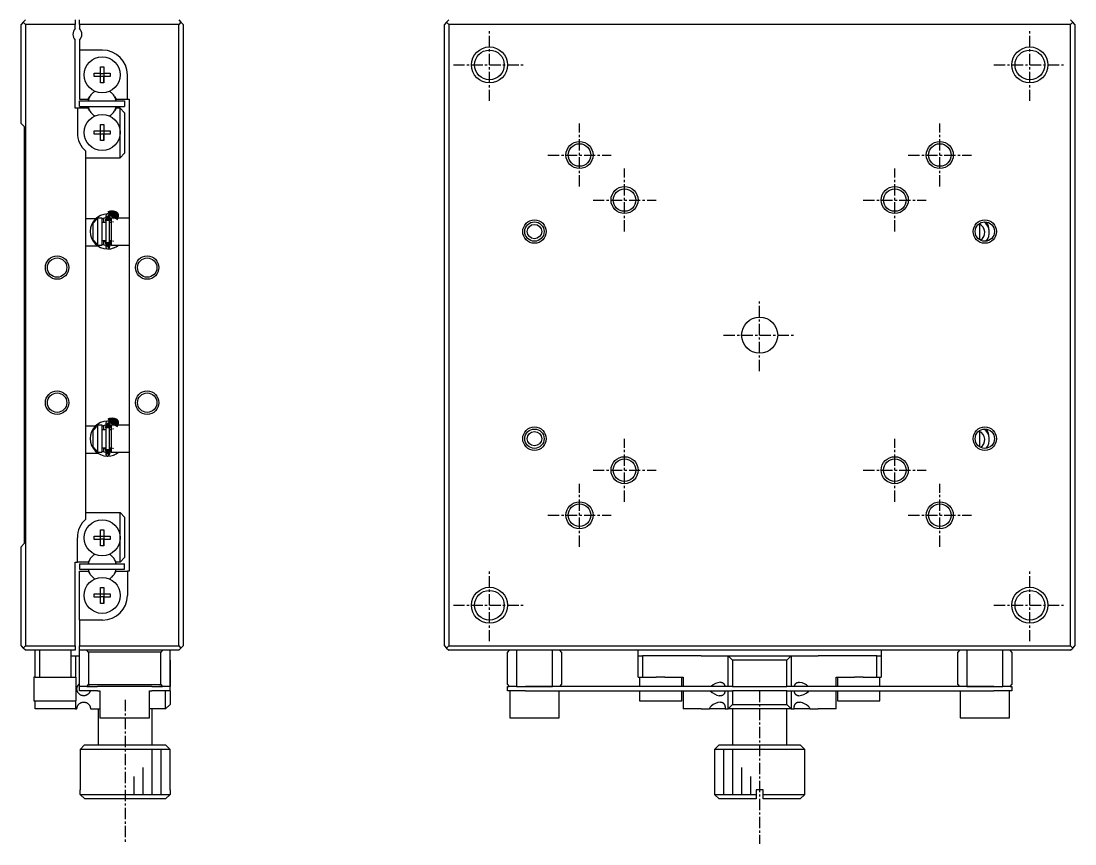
# Model space of a CAD drawing. Extents: x 10 to 360, y 10 to 247.
# Drawn here: x 69 to 186, y 90.5 to 181.9 of the extents above; entities that cross this region are included whole.
import ezdxf

# ---------------------------------------------------------------- set-up
doc = ezdxf.new("R2010")
doc.units = 0
doc.linetypes.add('CENTER', pattern=[2, 1.25, -0.25, 0.25, -0.25])
doc.layers.get('0').update_dxf_attribs({"linetype": 'CONTINUOUS'})
doc.layers.add('CENTER', color=1, linetype='CENTER')

msp = doc.modelspace()

# ---------------------------------------------------------------- linework, layer by layer
at = {"color": 7, "linetype": 'CONTINUOUS'}
for p, q in [((69.25, 181.75), (69, 181.5)), ((69, 170.5), (69, 181.5)), ((69.25, 181.75), (69.5, 182)), ((69.5, 181.5), (69.25, 181.75)), ((69.5, 181.5), (69.5, 112.5)), ((75, 181.5), (69.5, 181.5)), ((75, 182), (75, 181.5)), ((75, 181.061438), (75, 181.5)), ((75.5, 181.5), (75.5, 182)), ((75.5, 181.5), (75.5, 181.061438)), ((86.5, 181.5), (75.5, 181.5)), ((86.5, 182), (86.75, 181.75)), ((86.75, 181.75), (86.5, 181.5)), ((86.5, 112.5), (86.5, 181.5)), ((87, 181.5), (86.75, 181.75)), ((87, 181.5), (87, 112.5)), ((116.244926, 181.75), (115.994926, 181.5)), ((115.994926, 112.5), (115.994926, 181.5)), ((116.494926, 182), (116.244926, 181.75)), ((116.494926, 181.5), (116.244926, 181.75)), ((185.494926, 181.5), (116.494926, 181.5)), ((116.494926, 181.5), (116.494926, 112.5)), ((185.744926, 181.75), (185.494926, 182)), ((185.744926, 181.75), (185.494926, 181.5)), ((185.494926, 112.5), (185.494926, 181.5)), ((185.994926, 181.5), (185.744926, 181.75)), ((185.994926, 181.5), (185.994926, 112.5)), ((75, 172.2), (75, 179.738562)), ((75.5, 179.738562), (75.5, 178.65)), ((78.05, 178.65), (75.5, 178.65)), ((75.5, 178.65), (75.5, 173.2)), ((77.82, 176.786361), (78.18, 176.786361)), ((77.82, 176.08), (77.82, 176.786361)), ((78.18, 176.786361), (78.18, 176.08)), ((78.18, 176.786361), (78.18, 176.08)), ((77.113639, 176.08), (77.82, 176.08)), ((77.113639, 175.72), (77.113639, 176.08)), ((77.82, 175.72), (77.113639, 175.72)), ((77.830372, 176.069628), (77.82, 176.08)), ((77.830372, 175.730372), (77.82, 175.72)), ((77.82, 175.013639), (77.82, 175.72)), ((77.830372, 175.730372), (77.830372, 176.069628)), ((77.830372, 176.069628), (78.169628, 176.069628)), ((78.169628, 175.730372), (77.830372, 175.730372)), ((78.169628, 176.069628), (78.18, 176.08)), ((78.169628, 176.069628), (78.169628, 175.730372)), ((78.169628, 175.730372), (78.18, 175.72)), ((78.18, 176.08), (78.886361, 176.08)), ((78.18, 175.72), (78.18, 175.013639)), ((78.886361, 175.72), (78.18, 175.72)), ((78.18, 175.013639), (78.18, 175.72)), ((78.886361, 176.08), (78.886361, 175.72)), ((80.8, 173.2), (80.8, 175.9)), ((78.18, 175.013639), (77.82, 175.013639)), ((75.5, 173.2), (76.455588, 173.2)), ((76.455588, 173.2), (76.625185, 173.49375)), ((79.374815, 173.49375), (79.544412, 173.2)), ((79.544412, 173.2), (80.8, 173.2)), ((80.8, 173.2), (81, 173.2)), ((81, 173.2), (81, 120.8)), ((75.25, 172.2), (75, 172.2)), ((75.25, 172.2), (75.25, 169.5)), ((76.455588, 172.2), (75.25, 172.2)), ((75.5, 173), (80.5, 173)), ((75.5, 172.4), (75.5, 173)), ((75.5, 172.4), (80.5, 172.4)), ((76.625185, 171.90625), (76.455588, 172.2)), ((79.544412, 172.2), (79.374815, 171.90625)), ((80, 172.2), (79.544412, 172.2)), ((80, 169.5), (80, 172.2)), ((80, 172.2), (80.5, 171.7)), ((80.5, 173), (80.5, 172.4)), ((80.5, 171.7), (80.5, 167.2)), ((69, 170.5), (69.35, 170.15)), ((69.35, 170.15), (69.35, 123.85)), ((77.113639, 169.68), (77.82, 169.68)), ((77.113639, 169.32), (77.113639, 169.68)), ((77.82, 170.386361), (78.18, 170.386361)), ((77.82, 169.68), (77.82, 170.386361)), ((77.830372, 169.669628), (77.82, 169.68)), ((77.830372, 169.330372), (77.830372, 169.669628)), ((77.830372, 169.669628), (78.169628, 169.669628)), ((78.169628, 169.669628), (78.18, 169.68)), ((78.169628, 169.669628), (78.169628, 169.330372)), ((78.18, 170.386361), (78.18, 169.68)), ((78.18, 170.386361), (78.18, 169.68)), ((78.18, 169.68), (78.886361, 169.68)), ((78.886361, 169.68), (78.886361, 169.32)), ((77.82, 169.32), (77.113639, 169.32)), ((77.830372, 169.330372), (77.82, 169.32)), ((77.82, 168.613639), (77.82, 169.32)), ((78.18, 168.613639), (77.82, 168.613639)), ((78.169628, 169.330372), (77.830372, 169.330372)), ((78.169628, 169.330372), (78.18, 169.32)), ((78.18, 169.32), (78.18, 168.613639)), ((78.886361, 169.32), (78.18, 169.32)), ((78.18, 168.613639), (78.18, 169.32)), ((80, 166.7), (80, 169.5)), ((76.2, 159.475), (76.2, 167.420938)), ((76.2, 166.7), (80, 166.7)), ((80.5, 167.2), (80, 166.7)), ((79.381193, 160.292969), (78.633654, 160.453626)), ((79.380579, 160.293246), (79.2763, 159.99999)), ((79.854437, 160.000223), (79.371474, 160.297171)), ((79.40077, 160.284342), (79.381193, 160.292969)), ((77.248683, 159.9), (76.2, 159.9)), ((76.2, 157.325), (76.2, 159.475)), ((77, 159.416515), (77.5, 159.945683)), ((77, 157.583485), (77, 159.416515)), ((77.5, 160), (77.5, 159.945683)), ((78, 160), (77.5, 160)), ((77.5, 159.945683), (77.5, 157.054317)), ((77.99981, 159.942321), (78.411485, 160.053536)), ((78, 157), (78, 160)), ((78.2, 159.9), (78, 159.9)), ((78.411506, 159.5), (78, 159.5)), ((78.2, 159.5), (78.2, 159.9)), ((78.411506, 160.259909), (78.411506, 156.759909)), ((78.801506, 156.759909), (78.801506, 160.259909)), ((79, 159.5), (78.801506, 159.5)), ((79, 160), (79, 157)), ((81, 160), (79, 160)), ((175.394926, 159.316515), (175.394926, 159.392448)), ((175.394926, 159.391978), (175.394926, 157.608022)), ((175.394926, 159.316515), (175.394926, 157.608022)), ((76.2, 136.475), (76.2, 157.325)), ((76.2, 156.9), (77.517927, 156.9)), ((77.5, 157.054317), (77, 157.583485)), ((77.5, 157.054317), (77.5, 157)), ((77.5, 157), (78, 157)), ((78.411452, 156.966596), (77.999851, 157.077142)), ((78, 157.5), (78.411506, 157.5)), ((78.2, 157.008123), (78.2, 157.5)), ((78.2, 157.4), (78.411506, 157.4)), ((78.801506, 157.5), (79, 157.5)), ((78.801506, 157.4), (79, 157.4)), ((79, 157), (81, 157)), ((79.313649, 156.699978), (79.314961, 156.700405)), ((79.314961, 156.700405), (79.316138, 156.70079)), ((79.316138, 156.70079), (79.317401, 156.701207)), ((79.317401, 156.701207), (79.319494, 156.701903)), ((79.319494, 156.701903), (79.322134, 156.702791)), ((79.322134, 156.702791), (79.323183, 156.703148)), ((79.323183, 156.703148), (79.3251, 156.703804)), ((79.3251, 156.703804), (79.326293, 156.704216)), ((79.326293, 156.704216), (79.330602, 156.705723)), ((79.330602, 156.705723), (79.332031, 156.70623)), ((79.332031, 156.70623), (79.334843, 156.707238)), ((79.334843, 156.707238), (79.371894, 156.721835)), ((79.368165, 156.722096), (79.370628, 156.721567)), ((79.370628, 156.721567), (79.370322, 156.722295)), ((79.371894, 156.721835), (79.370628, 156.721567)), ((79.371662, 156.722726), (79.389585, 156.730508)), ((77.248683, 136.9), (76.2, 136.9)), ((77, 136.416515), (77.5, 136.945683)), ((77.5, 137), (77.5, 136.945683)), ((78, 137), (77.5, 137)), ((77.5, 136.945683), (77.5, 134.054317)), ((77.99981, 136.942321), (78.411485, 137.053536)), ((78, 134), (78, 137)), ((78.2, 136.9), (78, 136.9)), ((78.2, 136.5), (78.2, 136.9)), ((78.411506, 137.259909), (78.411506, 133.759909)), ((79.40077, 137.284342), (78.633654, 137.453626)), ((78.801506, 133.759909), (78.801506, 137.259909)), ((79, 137), (79, 134)), ((81, 137), (79, 137)), ((79.380579, 137.293246), (79.2763, 136.99999)), ((79.854437, 137.000223), (79.371474, 137.297171)), ((76.2, 134.325), (76.2, 136.475)), ((77, 134.583485), (77, 136.416515)), ((78.411506, 136.5), (78, 136.5)), ((79, 136.5), (78.801506, 136.5)), ((175.394926, 136.316515), (175.394926, 136.392448)), ((175.394926, 136.391978), (175.394926, 134.608022)), ((175.394926, 136.316515), (175.394926, 134.608022)), ((77.5, 134.054317), (77, 134.583485)), ((76.2, 126.579062), (76.2, 134.325)), ((76.2, 133.9), (77.517927, 133.9)), ((77.5, 134.054317), (77.5, 134)), ((77.5, 134), (78, 134)), ((78.411452, 133.966596), (77.999851, 134.077142)), ((78, 134.5), (78.411506, 134.5)), ((78.2, 134.008123), (78.2, 134.5)), ((78.2, 134.4), (78.411506, 134.4)), ((78.801506, 134.5), (79, 134.5)), ((78.801506, 134.4), (79, 134.4)), ((79, 134), (81, 134)), ((79.313649, 133.699978), (79.314961, 133.700405)), ((79.314961, 133.700405), (79.316138, 133.70079)), ((79.316138, 133.70079), (79.317401, 133.701207)), ((79.317401, 133.701207), (79.319494, 133.701903)), ((79.319494, 133.701903), (79.322134, 133.702791)), ((79.322134, 133.702791), (79.323183, 133.703148)), ((79.323183, 133.703148), (79.3251, 133.703804)), ((79.3251, 133.703804), (79.326293, 133.704216)), ((79.326293, 133.704216), (79.330602, 133.705723)), ((79.330602, 133.705723), (79.332031, 133.70623)), ((79.332031, 133.70623), (79.334843, 133.707238)), ((79.334843, 133.707238), (79.371894, 133.721835)), ((79.368165, 133.722096), (79.370628, 133.721567)), ((79.370628, 133.721567), (79.370322, 133.722295)), ((79.371894, 133.721835), (79.370628, 133.721567)), ((79.371662, 133.722726), (79.389585, 133.730508)), ((79.379303, 133.726775), (79.380762, 133.726651)), ((76.2, 127.3), (80, 127.3)), ((80, 124.5), (80, 127.3)), ((80, 127.3), (80.5, 126.8)), ((80.5, 126.8), (80.5, 122.3)), ((77.82, 125.386361), (78.18, 125.386361)), ((77.82, 124.68), (77.82, 125.386361)), ((78.18, 125.386361), (78.18, 124.68)), ((78.18, 125.386361), (78.18, 124.68)), ((75.25, 121.8), (75.25, 124.5)), ((77.113639, 124.68), (77.82, 124.68)), ((77.113639, 124.32), (77.113639, 124.68)), ((77.82, 124.32), (77.113639, 124.32)), ((77.830372, 124.669628), (77.82, 124.68)), ((77.830372, 124.330372), (77.82, 124.32)), ((77.82, 123.613639), (77.82, 124.32)), ((77.830372, 124.330372), (77.830372, 124.669628)), ((77.830372, 124.669628), (78.169628, 124.669628)), ((78.169628, 124.330372), (77.830372, 124.330372)), ((78.169628, 124.669628), (78.18, 124.68)), ((78.169628, 124.669628), (78.169628, 124.330372)), ((78.169628, 124.330372), (78.18, 124.32)), ((78.18, 124.68), (78.886361, 124.68)), ((78.18, 124.32), (78.18, 123.613639)), ((78.886361, 124.32), (78.18, 124.32)), ((78.18, 123.613639), (78.18, 124.32)), ((78.886361, 124.68), (78.886361, 124.32)), ((80, 121.8), (80, 124.5)), ((69.35, 123.85), (69, 123.5)), ((69, 112.5), (69, 123.5)), ((78.18, 123.613639), (77.82, 123.613639)), ((75, 121.8), (75.25, 121.8)), ((75, 112.5), (75, 121.8)), ((76.455588, 121.8), (75.25, 121.8)), ((76.625185, 122.09375), (76.455588, 121.8)), ((79.544412, 121.8), (79.374815, 122.09375)), ((80, 121.8), (79.544412, 121.8)), ((80.5, 122.3), (80, 121.8)), ((75.5, 121.6), (80.5, 121.6)), ((75.5, 121.6), (75.5, 121)), ((75.5, 121), (80.5, 121)), ((75.5, 120.8), (76.455588, 120.8)), ((75.5, 115.35), (75.5, 120.8)), ((76.455588, 120.8), (76.625185, 120.50625)), ((79.374815, 120.50625), (79.544412, 120.8)), ((79.544412, 120.8), (80.8, 120.8)), ((80.5, 121), (80.5, 121.6)), ((80.8, 120.8), (80.8, 118.1)), ((81, 120.8), (80.8, 120.8)), ((77.113639, 118.28), (77.82, 118.28)), ((77.113639, 117.92), (77.113639, 118.28)), ((77.82, 118.986361), (78.18, 118.986361)), ((77.82, 118.28), (77.82, 118.986361)), ((77.830372, 118.269628), (77.82, 118.28)), ((77.830372, 117.930372), (77.830372, 118.269628)), ((77.830372, 118.269628), (78.169628, 118.269628)), ((78.169628, 118.269628), (78.18, 118.28)), ((78.169628, 118.269628), (78.169628, 117.930372)), ((78.18, 118.986361), (78.18, 118.28)), ((78.18, 118.986361), (78.18, 118.28)), ((78.18, 118.28), (78.886361, 118.28)), ((78.886361, 118.28), (78.886361, 117.92)), ((77.82, 117.92), (77.113639, 117.92)), ((77.830372, 117.930372), (77.82, 117.92)), ((77.82, 117.213639), (77.82, 117.92)), ((78.18, 117.213639), (77.82, 117.213639)), ((78.169628, 117.930372), (77.830372, 117.930372)), ((78.169628, 117.930372), (78.18, 117.92)), ((78.18, 117.92), (78.18, 117.213639)), ((78.886361, 117.92), (78.18, 117.92)), ((78.18, 117.213639), (78.18, 117.92)), ((78.05, 115.35), (75.5, 115.35)), ((75.5, 115.35), (75.5, 112.5)), ((69, 112.5), (69.25, 112.25)), ((69.25, 112.25), (69.5, 112.5)), ((69.5, 112.5), (75, 112.5)), ((75, 112.5), (75, 112)), ((75.5, 112.5), (86.5, 112.5)), ((75.5, 112), (75.5, 112.5)), ((86.5, 112.5), (86.75, 112.25)), ((87, 112.5), (86.75, 112.25)), ((115.994926, 112.5), (116.244926, 112.25)), ((116.494926, 112.5), (116.244926, 112.25)), ((116.494926, 112.5), (185.494926, 112.5)), ((185.744926, 112.25), (185.494926, 112.5)), ((185.744926, 112.25), (185.994926, 112.5)), ((69.5, 112), (69.25, 112.25)), ((75, 112), (69.5, 112)), ((70.55, 109), (70.55, 112)), ((71.05, 112), (71.05, 109)), ((74.55, 111.4), (74.55, 112)), ((74.55, 109), (74.55, 111.4)), ((74.55, 111.4), (75.05, 111.4)), ((75.05, 111.4), (75.05, 109)), ((75.05, 111.4), (75.5, 111.4)), ((75.5, 108), (75.5, 112)), ((86.5, 112), (75.5, 112)), ((76.5, 111.8), (76.3, 112)), ((84.5, 111.8), (76.5, 111.8)), ((76.5, 111.8), (76.5, 108.2)), ((84.7, 112), (84.5, 111.8)), ((84.5, 108.2), (84.5, 111.8)), ((85.5, 112), (85.5, 108)), ((86.75, 112.25), (86.5, 112)), ((116.244926, 112.25), (116.494926, 112)), ((185.494926, 112), (116.494926, 112)), ((123.194926, 112), (122.994926, 111.8)), ((122.994926, 108.2), (122.994926, 111.8)), ((123.994926, 112), (123.994926, 108)), ((127.994926, 108), (127.994926, 112)), ((128.994926, 111.8), (128.794926, 112)), ((128.994926, 111.8), (128.994926, 108.2)), ((137.494926, 111.4), (137.494926, 112)), ((137.494926, 109), (137.494926, 111.4)), ((137.494926, 111.4), (137.994926, 111.4)), ((137.994926, 111.4), (137.994926, 109)), ((144.494926, 111.4), (137.994926, 111.4)), ((144.494926, 111.4), (147.494926, 111.4)), ((147.994926, 110.9), (147.494926, 111.4)), ((147.494926, 111.4), (154.494926, 111.4)), ((147.494926, 108), (147.494926, 111.4)), ((154.494926, 111.4), (153.994926, 110.9)), ((154.494926, 111.4), (154.494926, 108)), ((154.494926, 111.4), (157.494926, 111.4)), ((163.994926, 111.4), (157.494926, 111.4)), ((163.994926, 109), (163.994926, 111.4)), ((163.994926, 111.4), (164.494926, 111.4)), ((164.494926, 112), (164.494926, 111.4)), ((164.494926, 111.4), (164.494926, 109)), ((173.194926, 112), (172.994926, 111.8)), ((172.994926, 108.2), (172.994926, 111.8)), ((173.994926, 112), (173.994926, 108)), ((177.994926, 108), (177.994926, 112)), ((178.994926, 111.8), (178.794926, 112)), ((178.994926, 111.8), (178.994926, 108.2)), ((185.494926, 112), (185.744926, 112.25)), ((85.55, 110.9), (85.5, 110.95)), ((85.55, 110.9), (85.55, 108)), ((147.994926, 110.9), (147.994926, 108)), ((153.994926, 110.9), (147.994926, 110.9)), ((153.994926, 108), (153.994926, 110.9)), ((70.55, 109), (70.4, 109)), ((70.55, 109), (70.4, 109)), ((70.4, 109), (70.4, 106.4)), ((70.55, 109), (71.05, 109)), ((71.05, 109), (74.55, 109)), ((74.55, 109), (75.05, 109)), ((75.1, 109), (75.05, 109)), ((75.1, 109), (75.05, 109)), ((75.1, 106.4), (75.1, 109)), ((137.494926, 109), (137.994926, 109)), ((137.644926, 109), (137.644926, 108)), ((137.994926, 109), (139.512743, 109)), ((140.477109, 109), (139.512743, 109)), ((140.477109, 109), (142.494926, 109)), ((142.344926, 108), (142.344926, 109)), ((142.494926, 109), (142.494926, 108)), ((159.494926, 109), (161.512743, 109)), ((159.494926, 108), (159.494926, 109)), ((159.644926, 109), (159.644926, 108)), ((162.477109, 109), (161.512743, 109)), ((162.477109, 109), (163.994926, 109)), ((163.994926, 109), (164.494926, 109)), ((164.344926, 108), (164.344926, 109)), ((75.200002, 107.699249), (75.200086, 107.711264)), ((75.20011, 107.687235), (75.200002, 107.699249)), ((75.200086, 107.711264), (75.20036, 107.723234)), ((75.200408, 107.675271), (75.20011, 107.687235)), ((75.20036, 107.723234), (75.200904, 107.736746)), ((75.200874, 107.663808), (75.200408, 107.675271)), ((75.201512, 107.652416), (75.200874, 107.663808)), ((75.200904, 107.736746), (75.201688, 107.750172)), ((75.202315, 107.641128), (75.201512, 107.652416)), ((75.201688, 107.750172), (75.2027, 107.763467)), ((75.203276, 107.629976), (75.202315, 107.641128)), ((75.2027, 107.763467), (75.203928, 107.776589)), ((75.203928, 107.776589), (75.205361, 107.789493)), ((75.205361, 107.789493), (75.206987, 107.802136)), ((75.206987, 107.802136), (75.209968, 107.821874)), ((75.209968, 107.821874), (75.213378, 107.841036)), ((75.213378, 107.841036), (75.21718, 107.859617)), ((75.21718, 107.859617), (75.221333, 107.877613)), ((75.221333, 107.877613), (75.225798, 107.895021)), ((75.225798, 107.895021), (75.230538, 107.911834)), ((75.230538, 107.911834), (75.243844, 107.952882)), ((75.243844, 107.952882), (75.258668, 107.991242)), ((75.258668, 107.991242), (75.274886, 108.027174)), ((75.274886, 108.027174), (75.292377, 108.060941)), ((75.292377, 108.060941), (75.311019, 108.092806)), ((75.311019, 108.092806), (75.330689, 108.123029)), ((75.330689, 108.123029), (75.360361, 108.163527)), ((75.360361, 108.163527), (75.392169, 108.201376)), ((75.392169, 108.201376), (75.426062, 108.236674)), ((75.426062, 108.236674), (75.461992, 108.269516)), ((75.461992, 108.269516), (75.499969, 108.299976)), ((76.3, 108), (75.5, 108)), ((75.5, 107.5), (75.5, 108)), ((76.3, 108), (76.5, 108.2)), ((76.62822, 108), (76.3, 108)), ((76.3, 108), (76.637386, 108)), ((76.5, 108.2), (84.5, 108.2)), ((76.637386, 108), (77.5, 108)), ((83.5, 108), (77.5, 108)), ((83.5, 108), (84.37178, 108)), ((84.7, 108), (84.37178, 108)), ((84.37178, 108), (84.7, 108)), ((84.5, 108.2), (84.7, 108)), ((85.5, 108), (84.7, 108)), ((85.5, 108), (85.5, 107.5)), ((85.55, 108), (85.5, 108)), ((122.994926, 108.2), (123.194926, 108)), ((122.994926, 107.5), (122.994926, 108)), ((122.994926, 108), (123.194926, 108)), ((123.994926, 108), (123.194926, 108)), ((123.994926, 108), (124.994926, 108)), ((123.994926, 108), (124.994926, 108)), ((124.994926, 108), (127.994926, 108)), ((127.994926, 108), (124.994926, 108)), ((147.944926, 108), (127.994926, 108)), ((128.794926, 108), (128.994926, 108.2)), ((146.637333, 108.45), (146.639386, 108.449997)), ((146.639386, 108.449997), (146.674985, 108.448968)), ((146.674985, 108.448968), (146.709985, 108.446024)), ((146.709985, 108.446024), (146.744285, 108.441079)), ((146.744285, 108.441079), (146.777784, 108.434045)), ((146.777784, 108.434045), (146.810381, 108.424837)), ((146.810381, 108.424837), (146.841975, 108.413366)), ((146.841975, 108.413366), (146.872466, 108.399546)), ((146.872466, 108.399546), (146.896208, 108.386611)), ((146.896208, 108.386611), (146.919258, 108.37199)), ((146.919258, 108.37199), (146.941554, 108.355683)), ((146.941554, 108.355683), (146.963034, 108.337691)), ((146.963034, 108.337691), (146.983638, 108.318014)), ((146.983638, 108.318014), (147.003301, 108.296654)), ((147.003301, 108.296654), (147.021964, 108.273611)), ((147.021964, 108.273611), (147.037572, 108.251851)), ((147.037572, 108.251851), (147.052445, 108.228664)), ((147.052445, 108.228664), (147.066551, 108.204123)), ((147.066551, 108.204123), (147.079859, 108.178299)), ((147.079859, 108.178299), (147.09234, 108.151265)), ((147.09234, 108.151265), (147.103963, 108.123093)), ((147.103963, 108.123093), (147.114698, 108.093856)), ((147.114698, 108.093856), (147.124514, 108.063626)), ((147.124514, 108.063626), (147.133465, 108.03228)), ((147.133465, 108.03228), (147.141532, 108)), ((147.994926, 108), (147.944926, 108)), ((147.994926, 108), (153.994926, 108)), ((154.044926, 108), (153.994926, 108)), ((173.994926, 108), (154.044926, 108)), ((154.84832, 108), (154.856177, 108.031444)), ((154.856177, 108.031444), (154.864908, 108.062081)), ((154.864908, 108.062081), (154.874494, 108.091822)), ((154.874494, 108.091822), (154.884911, 108.120574)), ((154.884911, 108.120574), (154.896139, 108.148245)), ((154.896139, 108.148245), (154.908154, 108.174744)), ((154.908154, 108.174744), (154.920936, 108.19998)), ((154.920936, 108.19998), (154.936797, 108.227769)), ((154.936797, 108.227769), (154.953738, 108.253944)), ((154.953738, 108.253944), (154.971701, 108.278464)), ((154.971701, 108.278464), (154.99063, 108.301282)), ((154.99063, 108.301282), (155.010466, 108.322356)), ((155.010466, 108.322356), (155.031153, 108.34164)), ((155.031153, 108.34164), (155.054647, 108.360646)), ((155.054647, 108.360646), (155.079165, 108.377688)), ((155.079165, 108.377688), (155.104627, 108.392802)), ((155.104627, 108.392802), (155.130955, 108.406019)), ((155.130955, 108.406019), (155.158071, 108.417375)), ((155.158071, 108.417375), (155.185895, 108.426902)), ((155.185895, 108.426902), (155.223393, 108.436735)), ((155.223393, 108.436735), (155.262119, 108.443754)), ((155.262119, 108.443754), (155.301941, 108.448097)), ((155.301941, 108.448097), (155.34273, 108.449898)), ((155.34273, 108.449898), (155.352621, 108.45)), ((155.352621, 108.45), (155.469589, 108.441416)), ((172.994926, 108.2), (173.194926, 108)), ((173.994926, 108), (176.994926, 108)), ((176.994926, 108), (173.994926, 108)), ((176.994926, 108), (177.994926, 108)), ((176.994926, 108), (177.994926, 108)), ((178.794926, 108), (177.994926, 108)), ((178.794926, 108), (178.994926, 108.2)), ((178.794926, 108), (178.994926, 108)), ((178.994926, 108), (178.994926, 107.5)), ((75.204803, 107.615266), (75.203276, 107.629976)), ((75.206592, 107.60081), (75.204803, 107.615266)), ((75.208623, 107.58663), (75.206592, 107.60081)), ((75.210878, 107.572749), (75.208623, 107.58663)), ((75.213338, 107.559192), (75.210878, 107.572749)), ((75.215985, 107.54598), (75.213338, 107.559192)), ((75.222663, 107.516947), (75.215985, 107.54598)), ((75.230154, 107.48931), (75.222663, 107.516947)), ((75.238379, 107.462978), (75.230154, 107.48931)), ((75.247258, 107.437859), (75.238379, 107.462978)), ((75.256711, 107.413862), (75.247258, 107.437859)), ((75.266659, 107.390896), (75.256711, 107.413862)), ((75.28783, 107.347783), (75.266659, 107.390896)), ((75.310841, 107.307571), (75.28783, 107.347783)), ((75.335567, 107.269916), (75.310841, 107.307571)), ((75.367055, 107.228079), (75.335567, 107.269916)), ((75.400876, 107.189096), (75.367055, 107.228079)), ((75.436978, 107.152879), (75.400876, 107.189096)), ((75.475307, 107.119339), (75.436978, 107.152879)), ((75.514719, 107.08923), (75.475307, 107.119339)), ((77.5, 107.5), (75.5, 107.5)), ((75.556298, 107.06163), (75.514719, 107.08923)), ((75.599997, 107.036669), (75.556298, 107.06163)), ((75.645773, 107.014474), (75.599997, 107.036669)), ((75.695564, 106.994476), (75.645773, 107.014474)), ((75.74761, 106.977822), (75.695564, 106.994476)), ((75.801786, 106.964791), (75.74761, 106.977822)), ((75.84264, 106.957725), (75.801786, 106.964791)), ((75.884593, 106.952858), (75.84264, 106.957725)), ((75.927537, 106.950337), (75.884593, 106.952858)), ((75.971364, 106.950304), (75.927537, 106.950337)), ((76.016066, 106.952917), (75.971364, 106.950304)), ((76.061507, 106.958337), (76.016066, 106.952917)), ((76.107485, 106.966721), (76.061507, 106.958337)), ((76.141276, 106.974804), (76.107485, 106.966721)), ((76.175235, 106.984624), (76.141276, 106.974804)), ((76.209239, 106.99623), (76.175235, 106.984624)), ((76.243163, 107.00967), (76.209239, 106.99623)), ((76.274989, 107.024084), (76.243163, 107.00967)), ((76.306658, 107.040269), (76.274989, 107.024084)), ((76.338017, 107.058221), (76.306658, 107.040269)), ((76.368913, 107.077936), (76.338017, 107.058221)), ((76.399192, 107.099411), (76.368913, 107.077936)), ((76.428702, 107.12264), (76.399192, 107.099411)), ((76.4562, 107.146595), (76.428702, 107.12264)), ((76.48283, 107.172186), (76.4562, 107.146595)), ((76.508436, 107.199351), (76.48283, 107.172186)), ((76.526441, 107.220195), (76.508436, 107.199351)), ((76.543808, 107.241866), (76.526441, 107.220195)), ((76.560477, 107.264323), (76.543808, 107.241866)), ((76.576388, 107.287522), (76.560477, 107.264323)), ((76.591967, 107.312219), (76.576388, 107.287522)), ((76.606671, 107.337681), (76.591967, 107.312219)), ((76.620442, 107.363842), (76.606671, 107.337681)), ((76.633223, 107.390636), (76.620442, 107.363842)), ((76.644643, 107.417217), (76.633223, 107.390636)), ((76.65508, 107.444354), (76.644643, 107.417217)), ((76.664492, 107.471973), (76.65508, 107.444354)), ((76.672842, 107.5), (76.664492, 107.471973)), ((77.5, 107.5), (77.75, 107.5)), ((77.75, 107.5), (77.75, 104.5)), ((83.25, 107.5), (83.5, 107.5)), ((83.25, 104.5), (83.25, 107.5)), ((85.5, 107.5), (83.5, 107.5)), ((85.05, 105.5), (85.05, 107.5)), ((85.5, 107.5), (85.55, 107.5)), ((85.55, 107.5), (85.55, 106)), ((124.994926, 107.5), (122.994926, 107.5)), ((123.244926, 107.5), (123.244926, 104.5)), ((124.994926, 107.5), (147.944926, 107.5)), ((128.744926, 104.5), (128.744926, 107.5)), ((137.644926, 107.5), (137.644926, 106.4)), ((142.344926, 106.4), (142.344926, 107.5)), ((142.494926, 107.5), (142.494926, 105.5)), ((146.637209, 106.95), (146.505167, 106.960775)), ((146.658089, 106.950304), (146.637209, 106.95)), ((146.693634, 106.95234), (146.658089, 106.950304)), ((146.728541, 106.95638), (146.693634, 106.95234)), ((146.762704, 106.962511), (146.728541, 106.95638)), ((146.796015, 106.970818), (146.762704, 106.962511)), ((146.82837, 106.98139), (146.796015, 106.970818)), ((146.859661, 106.994311), (146.82837, 106.98139)), ((146.889783, 107.00967), (146.859661, 106.994311)), ((146.913457, 107.024084), (146.889783, 107.00967)), ((146.936369, 107.040269), (146.913457, 107.024084)), ((146.958454, 107.058221), (146.936369, 107.040269)), ((146.979646, 107.077936), (146.958454, 107.058221)), ((146.999879, 107.099411), (146.979646, 107.077936)), ((147.019088, 107.12264), (146.999879, 107.099411)), ((147.033878, 107.142771), (147.019088, 107.12264)), ((147.04802, 107.164129), (147.033878, 107.142771)), ((147.061486, 107.186663), (147.04802, 107.164129)), ((147.07425, 107.210321), (147.061486, 107.186663)), ((147.086285, 107.235052), (147.07425, 107.210321)), ((147.097564, 107.260803), (147.086285, 107.235052)), ((147.10806, 107.287522), (147.097564, 107.260803)), ((147.117808, 107.315316), (147.10806, 107.287522)), ((147.126808, 107.344137), (147.117808, 107.315316)), ((147.135049, 107.373881), (147.126808, 107.344137)), ((147.142516, 107.404444), (147.135049, 107.373881)), ((147.149198, 107.435721), (147.142516, 107.404444)), ((147.155081, 107.467607), (147.149198, 107.435721)), ((147.160153, 107.5), (147.155081, 107.467607)), ((147.494926, 105.5), (147.494926, 107.5)), ((147.944926, 107.5), (147.994926, 107.5)), ((153.994926, 107.5), (147.994926, 107.5)), ((147.994926, 107.5), (147.994926, 106)), ((153.994926, 106), (153.994926, 107.5)), ((153.994926, 107.5), (154.044926, 107.5)), ((154.044926, 107.5), (176.994926, 107.5)), ((154.494926, 107.5), (154.494926, 105.5)), ((154.833522, 107.475047), (154.829699, 107.5)), ((154.83781, 107.450424), (154.833522, 107.475047)), ((154.842561, 107.426183), (154.83781, 107.450424)), ((154.849304, 107.395872), (154.842561, 107.426183)), ((154.856834, 107.366211), (154.849304, 107.395872)), ((154.865133, 107.33728), (154.856834, 107.366211)), ((154.874183, 107.30916), (154.865133, 107.33728)), ((154.883969, 107.281932), (154.874183, 107.30916)), ((154.894472, 107.255677), (154.883969, 107.281932)), ((154.905675, 107.230476), (154.894472, 107.255677)), ((154.917561, 107.20641), (154.905675, 107.230476)), ((154.931951, 107.180369), (154.917561, 107.20641)), ((154.947276, 107.155689), (154.931951, 107.180369)), ((154.96349, 107.132404), (154.947276, 107.155689)), ((154.980548, 107.110549), (154.96349, 107.132404)), ((154.998406, 107.09016), (154.980548, 107.110549)), ((155.017018, 107.07127), (154.998406, 107.09016)), ((155.036339, 107.053915), (155.017018, 107.07127)), ((155.060644, 107.03494), (155.036339, 107.053915)), ((155.086023, 107.018016), (155.060644, 107.03494)), ((155.112393, 107.003101), (155.086023, 107.018016)), ((155.139671, 106.990151), (155.112393, 107.003101)), ((155.167775, 106.979122), (155.139671, 106.990151)), ((155.196622, 106.969972), (155.167775, 106.979122)), ((155.226128, 106.962657), (155.196622, 106.969972)), ((155.271055, 106.955006), (155.226128, 106.962657)), ((155.31745, 106.950899), (155.271055, 106.955006)), ((155.352653, 106.95), (155.31745, 106.950899)), ((156.479242, 107.499969), (156.407611, 107.420456)), ((159.494926, 105.5), (159.494926, 107.5)), ((159.644926, 107.5), (159.644926, 106.4)), ((164.344926, 106.4), (164.344926, 107.5)), ((173.244926, 107.5), (173.244926, 104.5)), ((178.994926, 107.5), (176.994926, 107.5)), ((178.744926, 104.5), (178.744926, 107.5)), ((70.4, 106.4), (72.75, 106.4)), ((70.55, 105.5), (70.55, 106.4)), ((75.05, 105.5), (70.55, 105.5)), ((72.75, 106.4), (75.1, 106.4)), ((75.05, 106.4), (75.05, 105.5)), ((75.05, 105.5), (75.2, 105.5)), ((75.2, 105.5), (75.200094, 105.511811)), ((75.200094, 105.511811), (75.200373, 105.523607)), ((75.200373, 105.523607), (75.200834, 105.535345)), ((75.200834, 105.535345), (75.201473, 105.546985)), ((75.201473, 105.546985), (75.202321, 105.558952)), ((75.202321, 105.558952), (75.203349, 105.57079)), ((75.203349, 105.57079), (75.204549, 105.582472)), ((75.204549, 105.582472), (75.20591, 105.593969)), ((75.20591, 105.593969), (75.208618, 105.613372)), ((75.208618, 105.613372), (75.211751, 105.63224)), ((75.211751, 105.63224), (75.215268, 105.650562)), ((75.215268, 105.650562), (75.219134, 105.668326)), ((75.219134, 105.668326), (75.223307, 105.68552)), ((75.223307, 105.68552), (75.227752, 105.702133)), ((75.227752, 105.702133), (75.237524, 105.734359)), ((75.237524, 105.734359), (75.248247, 105.76487)), ((75.248247, 105.76487), (75.259844, 105.79381)), ((75.259844, 105.79381), (75.272239, 105.821322)), ((75.272239, 105.821322), (75.285357, 105.847549)), ((75.285357, 105.847549), (75.29912, 105.872633)), ((75.29912, 105.872633), (75.324058, 105.913196)), ((75.324058, 105.913196), (75.350862, 105.951214)), ((75.350862, 105.951214), (75.379473, 105.986859)), ((75.379473, 105.986859), (75.409828, 106.020302)), ((75.409828, 106.020302), (75.454189, 106.06275)), ((75.454189, 106.06275), (75.501849, 106.101396)), ((75.501849, 106.101396), (75.552741, 106.136149)), ((75.552741, 106.136149), (75.594405, 106.160346)), ((75.594405, 106.160346), (75.638055, 106.182056)), ((75.638055, 106.182056), (75.68363, 106.201108)), ((75.68363, 106.201108), (75.731068, 106.217334)), ((75.731068, 106.217334), (75.77181, 106.228524)), ((75.77181, 106.228524), (75.813864, 106.237541)), ((75.813864, 106.237541), (75.857129, 106.244228)), ((75.857129, 106.244228), (75.901504, 106.248431)), ((75.901504, 106.248431), (75.946889, 106.249994)), ((75.946889, 106.249994), (75.989302, 106.248956)), ((75.989302, 106.248956), (76.032569, 106.245409)), ((76.032569, 106.245409), (76.076484, 106.239219)), ((76.076484, 106.239219), (76.12084, 106.230255)), ((76.12084, 106.230255), (76.165431, 106.218383)), ((76.165431, 106.218383), (76.210051, 106.203473)), ((76.210051, 106.203473), (76.246596, 106.188859)), ((76.246596, 106.188859), (76.282973, 106.172031)), ((76.282973, 106.172031), (76.318984, 106.152955)), ((76.318984, 106.152955), (76.346385, 106.13669)), ((76.346385, 106.13669), (76.373436, 106.119026)), ((76.373436, 106.119026), (76.400026, 106.099977)), ((76.400026, 106.099977), (76.426042, 106.079555)), ((76.426042, 106.079555), (76.450807, 106.058288)), ((76.450807, 106.058288), (76.474906, 106.035689)), ((76.474906, 106.035689), (76.498224, 106.011805)), ((76.498224, 106.011805), (76.520647, 105.986684)), ((76.520647, 105.986684), (76.542936, 105.959257)), ((76.542936, 105.959257), (76.564121, 105.93051)), ((76.564121, 105.93051), (76.58408, 105.900542)), ((76.58408, 105.900542), (76.60269, 105.869452)), ((76.60269, 105.869452), (76.617, 105.842937)), ((76.617, 105.842937), (76.630314, 105.815697)), ((76.630314, 105.815697), (76.642576, 105.787808)), ((76.642576, 105.787808), (76.653731, 105.75935)), ((76.653731, 105.75935), (76.664074, 105.729329)), ((76.664074, 105.729329), (76.673177, 105.698755)), ((76.673177, 105.698755), (76.680999, 105.66773)), ((76.680999, 105.66773), (76.6875, 105.636358)), ((76.6875, 105.636358), (76.692943, 105.602603)), ((76.692943, 105.602603), (76.696852, 105.568536)), ((76.696852, 105.568536), (76.69921, 105.534291)), ((76.69921, 105.534291), (76.7, 105.5)), ((76.7, 105.5), (77.75, 105.5)), ((77.55, 105.5), (77.55, 101.5)), ((85.05, 105.5), (83.25, 105.5)), ((83.55, 101.5), (83.55, 105.5)), ((85.05, 105.5), (85.55, 106)), ((137.644926, 106.4), (142.344926, 106.4)), ((144.494926, 105.5), (142.494926, 105.5)), ((144.494926, 105.5), (145.431676, 105.5)), ((145.431676, 105.5), (145.457497, 105.613372)), ((147.174012, 105.5), (145.431676, 105.5)), ((145.457497, 105.613372), (145.512234, 105.702133)), ((145.512234, 105.702133), (145.597104, 105.79381)), ((146.637325, 106.25), (146.675157, 106.248956)), ((146.675157, 106.248956), (146.715214, 106.245409)), ((146.715214, 106.245409), (146.75432, 106.239219)), ((146.75432, 106.239219), (146.792326, 106.230255)), ((146.792326, 106.230255), (146.829082, 106.218383)), ((146.829082, 106.218383), (146.864438, 106.203473)), ((146.864438, 106.203473), (146.88869, 106.190917)), ((146.88869, 106.190917), (146.912248, 106.17665)), ((146.912248, 106.17665), (146.935048, 106.160668)), ((146.935048, 106.160668), (146.957024, 106.142971)), ((146.957024, 106.142971), (146.978115, 106.123554)), ((146.978115, 106.123554), (146.998254, 106.102416)), ((146.998254, 106.102416), (147.017377, 106.079555)), ((147.017377, 106.079555), (147.033384, 106.057913)), ((147.033384, 106.057913), (147.048644, 106.034805)), ((147.048644, 106.034805), (147.063125, 106.010306)), ((147.063125, 106.010306), (147.076795, 105.984486)), ((147.076795, 105.984486), (147.089621, 105.957418)), ((147.089621, 105.957418), (147.101572, 105.929175)), ((147.101572, 105.929175), (147.112615, 105.899829)), ((147.112615, 105.899829), (147.122719, 105.869452)), ((147.122719, 105.869452), (147.13065, 105.842549)), ((147.13065, 105.842549), (147.137935, 105.814828)), ((147.137935, 105.814828), (147.144568, 105.786379)), ((147.144568, 105.786379), (147.15054, 105.757293)), ((147.15054, 105.757293), (147.155845, 105.727658)), ((147.155845, 105.727658), (147.160474, 105.697564)), ((147.160474, 105.697564), (147.164421, 105.667101)), ((147.164421, 105.667101), (147.167676, 105.636358)), ((147.167676, 105.636358), (147.170445, 105.602603)), ((147.170445, 105.602603), (147.172425, 105.568536)), ((147.172425, 105.568536), (147.173615, 105.534291)), ((147.173615, 105.534291), (147.174012, 105.5)), ((147.174012, 105.5), (147.494926, 105.5)), ((147.494926, 105.5), (147.994926, 106)), ((154.494926, 105.5), (147.494926, 105.5)), ((147.994926, 106), (153.994926, 106)), ((147.994926, 105.5), (147.994926, 101.5)), ((153.994926, 106), (154.494926, 105.5)), ((153.994926, 101.5), (153.994926, 105.5)), ((154.494926, 105.5), (154.81584, 105.5)), ((154.81584, 105.5), (154.816206, 105.532724)), ((156.558176, 105.5), (154.81584, 105.5)), ((154.816206, 105.532724), (154.8173, 105.565464)), ((154.8173, 105.565464), (154.819119, 105.598106)), ((154.819119, 105.598106), (154.821662, 105.630535)), ((154.821662, 105.630535), (154.824924, 105.662638)), ((154.824924, 105.662638), (154.828903, 105.694301)), ((154.828903, 105.694301), (154.833596, 105.725409)), ((154.833596, 105.725409), (154.839014, 105.755946)), ((154.839014, 105.755946), (154.845173, 105.785963)), ((154.845173, 105.785963), (154.852059, 105.815373)), ((154.852059, 105.815373), (154.859661, 105.844089)), ((154.859661, 105.844089), (154.867967, 105.872024)), ((154.867967, 105.872024), (154.876963, 105.899089)), ((154.876963, 105.899089), (154.88664, 105.925197)), ((154.88664, 105.925197), (154.899118, 105.955145)), ((154.899118, 105.955145), (154.912608, 105.983787)), ((154.912608, 105.983787), (154.92707, 106.01105)), ((154.92707, 106.01105), (154.942461, 106.036861)), ((154.942461, 106.036861), (154.958741, 106.061147)), ((154.958741, 106.061147), (154.975868, 106.083835)), ((154.975868, 106.083835), (154.995474, 106.106721)), ((154.995474, 106.106721), (155.016106, 106.127827)), ((155.016106, 106.127827), (155.037699, 106.147153)), ((155.037699, 106.147153), (155.060184, 106.164699)), ((155.060184, 106.164699), (155.083495, 106.180464)), ((155.083495, 106.180464), (155.107564, 106.194448)), ((155.107564, 106.194448), (155.138327, 106.209337)), ((155.138327, 106.209337), (155.170265, 106.221754)), ((155.170265, 106.221754), (155.203271, 106.23179)), ((155.203271, 106.23179), (155.237236, 106.239536)), ((155.237236, 106.239536), (155.272051, 106.245083)), ((155.272051, 106.245083), (155.307608, 106.248523)), ((155.307608, 106.248523), (155.343798, 106.249947)), ((155.343798, 106.249947), (155.35258, 106.25)), ((155.35258, 106.25), (155.499695, 106.236795)), ((156.386894, 105.79887), (156.476553, 105.703708)), ((156.476553, 105.703708), (156.53526, 105.606696)), ((156.53526, 105.606696), (156.558176, 105.5)), ((156.558176, 105.5), (157.494926, 105.5)), ((159.494926, 105.5), (157.494926, 105.5)), ((159.644926, 106.4), (164.344926, 106.4)), ((77.75, 104.5), (80.5, 104.5)), ((80.5, 104.5), (83.25, 104.5)), ((123.244926, 104.5), (128.744926, 104.5)), ((173.244926, 104.5), (178.744926, 104.5)), ((76.05, 101.5), (75.55, 101)), ((85.55, 101), (75.55, 101)), ((75.55, 101), (75.55, 96.5)), ((76.05, 101.5), (85.05, 101.5)), ((85.55, 101), (85.05, 101.5)), ((85.55, 96.5), (85.55, 101)), ((146.494926, 101.5), (145.994926, 101)), ((150.994926, 101), (145.994926, 101)), ((145.994926, 101), (145.994926, 96)), ((146.494926, 101.5), (150.994926, 101.5)), ((150.994926, 101.5), (155.494926, 101.5)), ((155.994926, 101), (150.994926, 101)), ((155.994926, 101), (155.494926, 101.5)), ((155.994926, 96), (155.994926, 101)), ((75.566026, 96.5), (75.55, 96.5)), ((75.566026, 96), (75.566026, 96.5)), ((75.566026, 96), (85.533974, 96)), ((76.067813, 95.5), (75.566026, 96)), ((85.533974, 96), (85.032187, 95.5)), ((85.55, 96.5), (85.533974, 96.5)), ((85.533974, 96.5), (85.533974, 96)), ((145.994926, 96), (150.594926, 96)), ((145.994926, 96), (146.494926, 95.5)), ((151.394926, 96.5), (150.594926, 96.5)), ((150.594926, 96.5), (150.594926, 96)), ((150.594926, 96), (150.594926, 95.5)), ((151.394926, 96), (151.394926, 96.5)), ((151.394926, 96), (155.994926, 96)), ((151.394926, 95.5), (151.394926, 96)), ((155.494926, 95.5), (155.994926, 96)), ((85.032187, 95.5), (76.067813, 95.5)), ((150.594926, 95.5), (146.494926, 95.5)), ((155.494926, 95.5), (151.394926, 95.5))]:
    msp.add_line(p, q, dxfattribs=at)
at = {"color": 3, "linetype": 'CONTINUOUS'}
for p, q in [((83.55, 96), (83.55, 101)), ((84.55, 96), (84.55, 101)), ((146.994926, 101), (146.994926, 96)), ((147.994926, 101), (147.994926, 96)), ((82.55, 96), (82.55, 99)), ((148.994926, 99), (148.994926, 96)), ((81.55, 96), (81.55, 98)), ((149.994926, 98), (149.994926, 96))]:
    msp.add_line(p, q, dxfattribs=at)
at = {"color": 7, "linetype": 'CONTINUOUS', "const_width": 1}
for points in [[(79.371894, 160.297982), (79.341717, 160.310057), (79.309286, 160.321239), (79.276346, 160.330784), (79.24298, 160.33867), (79.20927, 160.344877), (79.175298, 160.349392), (79.141147, 160.352203), (79.106901, 160.353304), (79.072643, 160.352693), (79.038459, 160.350371), (79.00443, 160.346344), (78.97064, 160.340621), (78.937171, 160.333217), (78.904107, 160.32415), (78.871527, 160.313441), (78.839511, 160.301115), (78.808138, 160.287204), (78.79999, 160.283279)], [(78.801506, 159.658228), (78.80184, 159.672462), (78.802902, 159.687451), (78.804689, 159.702369), (78.807198, 159.717181), (78.810422, 159.731853), (78.814354, 159.746349), (78.818987, 159.760635), (78.824309, 159.774678), (78.830309, 159.788444), (78.836973, 159.801901), (78.844288, 159.815015), (78.852236, 159.827755), (78.860801, 159.84009), (78.869963, 159.851989), (78.879701, 159.863423), (78.889994, 159.874363), (78.900817, 159.884781), (78.912147, 159.894649), (78.923957, 159.903944), (78.936219, 159.912638), (78.948903, 159.92071), (78.96198, 159.928138), (78.975418, 159.9349), (78.989183, 159.940978), (78.999977, 159.945178)], [(79.370628, 160.29825), (79.372567, 160.297593), (79.373989, 160.295741), (79.374884, 160.292706), (79.375247, 160.288509), (79.375076, 160.283177), (79.37437, 160.276747), (79.373136, 160.269261), (79.371381, 160.260769), (79.369117, 160.251328), (79.366359, 160.241001), (79.363125, 160.229857), (79.359438, 160.21797), (79.355321, 160.20542), (79.350803, 160.192291), (79.345913, 160.17867), (79.340685, 160.164649), (79.335152, 160.150321), (79.329353, 160.135781), (79.323325, 160.121128), (79.317109, 160.106458), (79.310747, 160.09187), (79.304281, 160.077461), (79.297754, 160.063328), (79.29121, 160.049565), (79.284692, 160.036263), (79.278245, 160.023513), (79.271911, 160.011398), (79.265732, 160)], [(78.999981, 157.074638), (78.99723, 157.075663), (78.983257, 157.081354), (78.969591, 157.087745), (78.956267, 157.094817), (78.943318, 157.102551), (78.930777, 157.110924), (78.918673, 157.119914), (78.907036, 157.129497), (78.895894, 157.139647), (78.885274, 157.150336), (78.875199, 157.161538), (78.865693, 157.173223), (78.856778, 157.18536), (78.848473, 157.19792), (78.840798, 157.210871), (78.833769, 157.224181), (78.827401, 157.237816), (78.821708, 157.251744), (78.816703, 157.26593), (78.812396, 157.280341), (78.808795, 157.294943), (78.805909, 157.309699), (78.803744, 157.324577), (78.802303, 157.339539), (78.80159, 157.354552), (78.801506, 157.361589)], [(79.371894, 137.297982), (79.341717, 137.310057), (79.309286, 137.321239), (79.276346, 137.330784), (79.24298, 137.33867), (79.20927, 137.344877), (79.175298, 137.349392), (79.141147, 137.352203), (79.106901, 137.353304), (79.072643, 137.352693), (79.038459, 137.350371), (79.00443, 137.346344), (78.97064, 137.340621), (78.937171, 137.333217), (78.904107, 137.32415), (78.871527, 137.313441), (78.839511, 137.301115), (78.808138, 137.287204), (78.79999, 137.283279)], [(78.801506, 136.658228), (78.80184, 136.672462), (78.802902, 136.687451), (78.804689, 136.702369), (78.807198, 136.717181), (78.810422, 136.731853), (78.814354, 136.746349), (78.818987, 136.760635), (78.824309, 136.774678), (78.830309, 136.788444), (78.836973, 136.801901), (78.844288, 136.815015), (78.852236, 136.827755), (78.860801, 136.84009), (78.869963, 136.851989), (78.879701, 136.863423), (78.889994, 136.874363), (78.900817, 136.884781), (78.912147, 136.894649), (78.923957, 136.903944), (78.936219, 136.912638), (78.948903, 136.92071), (78.96198, 136.928138), (78.975418, 136.9349), (78.989183, 136.940978), (78.999977, 136.945178)], [(79.370628, 137.29825), (79.372567, 137.297593), (79.373989, 137.295741), (79.374884, 137.292706), (79.375247, 137.288509), (79.375076, 137.283177), (79.37437, 137.276747), (79.373136, 137.269261), (79.371381, 137.260769), (79.369117, 137.251328), (79.366359, 137.241001), (79.363125, 137.229857), (79.359438, 137.21797), (79.355321, 137.20542), (79.350803, 137.192291), (79.345913, 137.17867), (79.340685, 137.164649), (79.335152, 137.150321), (79.329353, 137.135781), (79.323325, 137.121128), (79.317109, 137.106458), (79.310747, 137.09187), (79.304281, 137.077461), (79.297754, 137.063328), (79.29121, 137.049565), (79.284692, 137.036263), (79.278245, 137.023513), (79.271911, 137.011398), (79.265732, 137)], [(78.999981, 134.074638), (78.99723, 134.075663), (78.983257, 134.081354), (78.969591, 134.087745), (78.956267, 134.094817), (78.943318, 134.102551), (78.930777, 134.110924), (78.918673, 134.119914), (78.907036, 134.129497), (78.895894, 134.139647), (78.885274, 134.150336), (78.875199, 134.161538), (78.865693, 134.173223), (78.856778, 134.18536), (78.848473, 134.19792), (78.840798, 134.210871), (78.833769, 134.224181), (78.827401, 134.237816), (78.821708, 134.251744), (78.816703, 134.26593), (78.812396, 134.280341), (78.808795, 134.294943), (78.805909, 134.309699), (78.803744, 134.324577), (78.802303, 134.339539), (78.80159, 134.354552), (78.801506, 134.361589)]]:
    msp.add_lwpolyline(points, dxfattribs=at)
at = {"color": 7, "linetype": 'CONTINUOUS'}
for centre, radius in [((78, 175.9), 2), ((120.994926, 177), 1.65), ((180.994926, 177), 1.65), ((78, 169.5), 2), ((130.994926, 167), 1.25), ((170.994926, 167), 1.25), ((135.994926, 162), 1.25), ((165.994926, 162), 1.25), ((125.994926, 158.5), 1.075), ((125.994926, 158.5), 0.8), ((175.994926, 158.5), 1.075), ((73, 154.5), 1.075), ((83, 154.5), 1.075), ((150.994926, 147), 2), ((73, 139.5), 1.075), ((83, 139.5), 1.075), ((125.994926, 135.5), 1.075), ((125.994926, 135.5), 0.8), ((175.994926, 135.5), 1.075), ((135.994926, 132), 1.25), ((165.994926, 132), 1.25), ((130.994926, 127), 1.25), ((170.994926, 127), 1.25), ((78, 124.5), 2), ((78, 118.1), 2), ((120.994926, 117), 1.65), ((180.994926, 117), 1.65)]:
    msp.add_circle(centre, radius, dxfattribs=at)
at = {"color": 3, "linetype": 'CONTINUOUS'}
for centre, radius in [((120.994926, 177), 2), ((180.994926, 177), 2), ((130.994926, 167), 1.5), ((170.994926, 167), 1.5), ((135.994926, 162), 1.5), ((165.994926, 162), 1.5), ((125.994926, 158.5), 1.3), ((175.994926, 158.5), 1.3), ((73, 154.5), 1.3), ((83, 154.5), 1.3), ((73, 139.5), 1.3), ((83, 139.5), 1.3), ((125.994926, 135.5), 1.3), ((175.994926, 135.5), 1.3), ((135.994926, 132), 1.5), ((165.994926, 132), 1.5), ((130.994926, 127), 1.5), ((170.994926, 127), 1.5), ((120.994926, 117), 2), ((180.994926, 117), 2)]:
    msp.add_circle(centre, radius, dxfattribs=at)
at = {"color": 7, "linetype": 'CONTINUOUS'}
for centre, radius, start, end in [((75.75, 180.4), 1, 138.590378, 221.409622), ((74.75, 180.4), 1, 318.590378, 41.409622), ((78.05, 175.9), 2.75, 0, 90), ((78, 172.699999), 1.5875, 149.999969, 169.10691), ((78, 172.7), 1.5875, 135, 150), ((78.115, 172.58519), 1.75, 121.886504, 135.004406), ((78, 172.699999), 1.5875, 120.433182, 134.999974), ((78, 172.699999), 1.5875, 45.000026, 59.566818), ((77.885, 172.58519), 1.75, 44.995594, 58.113496), ((78, 172.7), 1.5875, 30, 45), ((78, 172.699999), 1.5875, 10.89309, 30.000031), ((78, 172.699999), 1.5875, 190.893016, 210), ((78, 172.699999), 1.5875, 330.000031, 349.106984), ((78, 172.7), 1.5875, 210, 225), ((78, 172.699999), 1.5875, 224.999974, 239.566737), ((78.115, 172.81481), 1.75, 224.995594, 238.113496), ((78, 172.699999), 1.5875, 300.433263, 315.000026), ((77.885, 172.81481), 1.75, 301.886504, 315.004406), ((78, 172.7), 1.5875, 315, 330), ((78, 169.5), 2.75, 180, 229.114807), ((78.606459, 158.509953), 1.943923, 90.656704, 269.267799), ((78.606506, 160.259909), 0.195, 0, 180), ((174.994926, 158.4), 1, 300.865526, 66.421822), ((174.994926, 158.4), 1.5, 319.975526, 51.44566), ((174.537029, 158.509909), 1.945, 3.178268, 32.674217), ((78.604747, 158.515235), 1.949289, 270.760743, 308.971778), ((174.537029, 158.509909), 1.945, 326.546979, 329.827114), ((78.606506, 156.759909), 0.195, 180, 0), ((78.606459, 135.509953), 1.943923, 90.656704, 269.267799), ((78.606506, 137.259909), 0.195, 0, 180), ((174.994926, 135.4), 1, 300.865526, 66.421822), ((174.994926, 135.4), 1.5, 319.975526, 51.44566), ((174.537029, 135.509909), 1.945, 3.178268, 32.674217), ((78.606506, 133.759909), 0.195, 180, 0), ((78.604747, 135.515235), 1.949289, 270.760743, 308.971778), ((174.537029, 135.509909), 1.945, 326.546979, 329.827114), ((78, 124.5), 2.75, 130.885193, 180), ((78, 121.300001), 1.5875, 150.000031, 169.106984), ((78, 121.3), 1.5875, 135, 150), ((78, 121.300001), 1.5875, 120.433263, 135.000026), ((78.115, 121.18519), 1.75, 121.886504, 135.004406), ((78, 121.300001), 1.5875, 44.999974, 59.566737), ((77.885, 121.18519), 1.75, 44.995594, 58.113496), ((78, 121.3), 1.5875, 30, 45), ((78, 121.300001), 1.5875, 10.893016, 30), ((78, 121.300001), 1.5875, 190.89309, 210.000031), ((78, 121.3), 1.5875, 210, 224.905108), ((78, 121.3), 1.5875, 315, 330), ((78, 121.300001), 1.5875, 329.999969, 349.10691), ((78.115, 121.41481), 1.75, 224.909513, 238.113496), ((78, 121.300001), 1.5875, 224.905133, 239.566818), ((78, 121.300001), 1.5875, 300.433182, 314.999974), ((77.885, 121.41481), 1.75, 301.886504, 315.004406), ((78.05, 118.1), 2.75, 270, 0), ((146.819744, 106.620253), 1.838817, 95.693117, 131.386932), ((155.092141, 106.486812), 1.990715, 49.47983532, 79.07029629), ((146.862246, 108.806289), 1.879742, 224.02564064, 259.04943393), ((155.162645, 108.794132), 1.853895, 275.88264172, 312.18609377), ((146.828538, 104.399918), 1.859937, 95.90079989, 131.4590073), ((155.095293, 104.299854), 1.978707, 49.25075288, 78.20698306)]:
    msp.add_arc(centre, radius, start, end, dxfattribs=at)
at = {"layer": 'CENTER', "color": 1, "linetype": 'CENTER'}
for p, q in [((120.994926, 173), (120.994926, 181)), ((180.994926, 173), (180.994926, 181)), ((116.994926, 177), (124.994926, 177)), ((176.994926, 177), (184.994926, 177)), ((130.994926, 163.5), (130.994926, 170.5)), ((170.994926, 163.5), (170.994926, 170.5)), ((127.494926, 167), (134.494926, 167)), ((167.494926, 167), (174.494926, 167)), ((135.994926, 158.5), (135.994926, 165.5)), ((165.994926, 158.5), (165.994926, 165.5)), ((132.494926, 162), (139.494926, 162)), ((162.494926, 162), (169.494926, 162)), ((150.994926, 143), (150.994926, 151)), ((146.994926, 147), (154.994926, 147)), ((135.994926, 128.5), (135.994926, 135.5)), ((165.994926, 128.5), (165.994926, 135.5)), ((132.494926, 132), (139.494926, 132)), ((162.494926, 132), (169.494926, 132)), ((130.994926, 123.5), (130.994926, 130.5)), ((170.994926, 123.5), (170.994926, 130.5)), ((127.494926, 127), (134.494926, 127)), ((167.494926, 127), (174.494926, 127)), ((120.994926, 113), (120.994926, 121)), ((180.994926, 113), (180.994926, 121)), ((116.994926, 117), (124.994926, 117)), ((176.994926, 117), (184.994926, 117)), ((80.55, 106.5), (80.55, 90.5)), ((150.994926, 107.5), (150.994926, 90.5))]:
    msp.add_line(p, q, dxfattribs=at)

doc.saveas('drawing.dxf')
